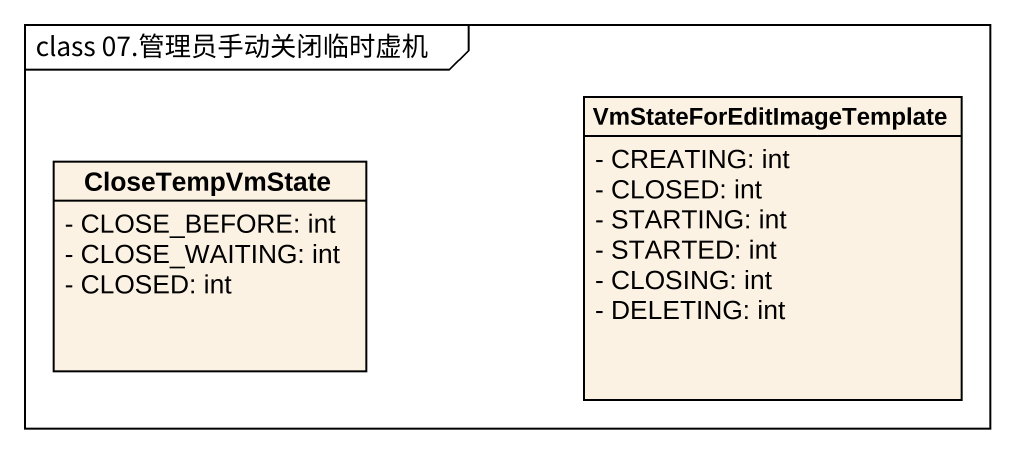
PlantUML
@startuml
mainframe class 07.管理员手动关闭临时虚机
hide circle
hide empty members
skinparam classAttributeIconSize 0
class CloseTempVmState {
  - CLOSE_BEFORE: int
  - CLOSE_WAITING: int
  - CLOSED: int
}
class VmStateForEditImageTemplate {
  - CREATING: int
  - CLOSED: int
  - STARTING: int
  - STARTED: int
  - CLOSING: int
  - DELETING: int
}
@enduml
